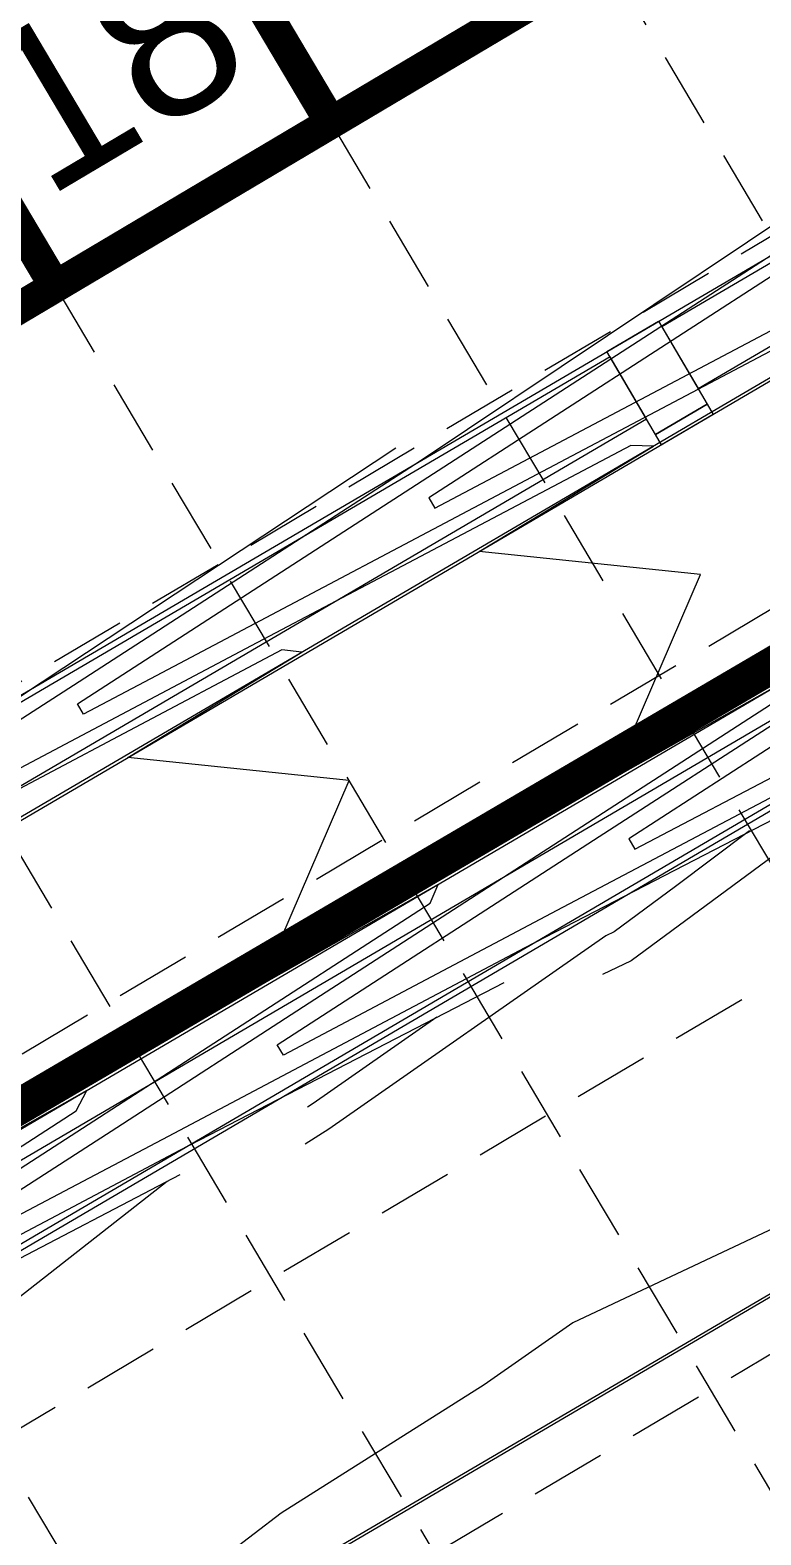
# Model space of a CAD drawing. Header units: inches. Extents: x 2527773 to 2531821, y 6906669 to 6910268.
# Drawn here: x 2528628.7 to 2528750.7, y 6908752.2 to 6909003.5 of the extents above; entities that cross this region are included whole.
import ezdxf
from ezdxf.enums import TextEntityAlignment as Align

# ---------------------------------------------------------------- set-up
doc = ezdxf.new("R2010")
doc.units = ezdxf.units.IN
doc.header["$MEASUREMENT"] = 0
doc.linetypes.add('DASHED', pattern=[0.2286, 0.1524, -0.0762])
doc.linetypes.add('HIDDEN', pattern=[0.009525, 0.00635, -0.003175])
for name, color, linetype in [('BASE', 7, 'Continuous'), ('GRID', 254, 'HIDDEN'), ('LIMITS OF DISTURBANCE', 1, 'HIDDEN')]:
    doc.layers.add(name, color=color, linetype=linetype)
for name, color, linetype, lineweight in [('CE-GRADE-25128 - CE-GRAD-CONT-MINR-LINE', 40, 'Continuous', 53), ('CE-SITE-25128 - a-paving', 251, 'Continuous', 0), ('CE-xutil-25128 - 34-St_ Structs', 253, 'Continuous', 13), ('CE-xutil-25128 - 57-Hatch2', 253, 'Continuous', 13), ('Level 13', 7, 'Continuous', 0)]:
    doc.layers.add(name, color=color, linetype=linetype, lineweight=lineweight)
doc.styles.get("Standard").update_dxf_attribs({"font": 'ARIAL.TTF'})

msp = doc.modelspace()

# ---------------------------------------------------------------- hatches: boundary and pattern name
at = {"layer": 'CE-xutil-25128 - 34-St_ Structs', "linetype": 'Continuous'}
h = msp.add_hatch(dxfattribs=at)
h.set_pattern_fill('GRAVEL', color=256, style=0)
h.set_pattern_definition([(129.96, (2526303, 6909592), (150361.5, -182959.5), [1683.7, -334309.2]), (80.494, (2525221.5, 6910882.5), (-7020.9, -26916.6), [1541.3, -305670.6]), (28.105, (2525476, 6912402.7), (-328138.95, -173140.3), [1582, -408417.7]), (-20.42, (2526871.4, 6913148), (231435.2, -89115), [1564.3, -273661]), (-64.46, (2528337.4, 6912602), (19474.3, -33827.5), [1237, -253531.7]), (250.27, (2528870.7, 6911486), (-7020.9, -26916.6), [1533, -305679]), (213.56, (2528353.1, 6910043), (-308664.7, -206967.8), [985.1, -409629.8]), (175.85, (2527532.2, 6909498.4), (-139496.4, 7638), [1232.5, -305060]), (96.87, (2525657.5, 6915530), (5432.5, -87660.8), [1948.6, -147530.3]), (70.267, (2525424.3, 6917464.6), (-7020.87, -26916.6), [1667.5, -305544.4]), (30.83, (2525987, 6919034), (-7020, -26917), [1086, -37947]), (-14.62, (2526920, 6919590), (19474, -33828), [1332, -26050]), (-52.933, (2528208, 6919254.5), (84917.87, -108393.53), [1952, -312127.5]), (-78.41, (2529385, 6917697), (19474, -33828), [2072, -59936]), (-99.506, (2529800.6, 6915667.5), (-7020.9, -26916.6), [1741.5, -305470.3]), (216.02, (2529513, 6913950), (-141084.8, -106939.4), [1278.3, -214593]), (170.66, (2528479, 6913198), (-271972, 42192.6), [1394, -301085.5]), (131.27, (2527104, 6913424), (45969, -40738.5), [1499, -97712.4]), (114.228, (2526114.7, 6914551.2), (90350.4, -196054.3), [1166.4, -391719.5]), (129.963, (2517734, 6915791), (150361.5, -182959.53), [1683.1, -334309.8]), (80.494, (2516653, 6917081), (-7020.87, -26916.6), [1541, -305671]), (28.105, (2516907.4, 6918600.8), (-328138.95, -173140.29), [1582, -408417.6]), (-19.896, (2518303, 6919346), (257930.3, -96025.84), [1564.4, -300915]), (-65.258, (2519774, 6918813.7), (70876.1, -162226.8), [1246.6, -214624.8]), (250.267, (2520295.7, 6917681.5), (-7020.87, -26916.6), [1527.8, -305684]), (213.557, (2519779.8, 6916243.4), (-308664.7, -206967.82), [982.3, -409632.6]), (175.846, (2518961.3, 6915700.4), (-139496.44, 7638), [1229.8, -305062.9]), (129.963, (2514591, 6937383.5), (150361.48, -182959.53), [1682.7, -334310.2]), (80.494, (2513510.3, 6938673.2), (-7020.87, -26916.61), [1541.2, -305670.7]), (28.105, (2513764.8, 6940193.2), (-328138.95, -173140.29), [1581.3, -408418.3]), (-19.896, (2515159.6, 6940938.1), (257930.3, -96025.84), [1564, -300915.5]), (-65.258, (2516630.2, 6940406), (70876.14, -162226.76), [1247.3, -214624]), (250.267, (2517152.3, 6939273.1), (-7020.87, -26916.61), [1526.9, -305685]), (213.557, (2516636.7, 6937836), (-308664.7, -206967.82), [982.1, -409632.8]), (175.846, (2515818.3, 6937293), (-139496.44, 7638), [1229.7, -305063]), (129.963, (2527835, 6935685.7), (150361.48, -182959.53), [1009.8, -334983.1]), (80.494, (2527186.5, 6936459.7), (-7020.87, -26916.61), [925, -306287]), (28.105, (2527339.2, 6937371.9), (-328138.95, -173140.29), [949.7, -409049.9]), (-20.42, (2528177, 6937819.3), (231435.18, -89114.92), [937.8, -274287.5]), (-64.464, (2529055.8, 6937492), (19474.25, -33827.54), [742, -254026.6]), (250.267, (2529375.7, 6936822.5), (-7020.87, -26916.61), [919.6, -306292.3]), (213.557, (2529065.2, 6935956.9), (-308664.7, -206967.82), [591.4, -410023.5]), (175.846, (2528572.4, 6935630), (-139496.44, 7638), [738.7, -305554]), (129.963, (2529389.7, 6919403.6), (150361.5, -182959.53), [1683.1, -334309.8]), (80.494, (2528308.7, 6920693.6), (-7020.87, -26916.6), [1541.6, -305670.2]), (28.105, (2528563.2, 6922214.1), (-328138.95, -173140.29), [1581.6, -408418]), (-19.896, (2529958.3, 6922959.2), (257930.3, -96025.84), [1564.8, -300914.6]), (-65.258, (2531429.8, 6922426.6), (70876.1, -162226.8), [1247, -214624.5]), (250.267, (2531951.6, 6921294.2), (-7020.87, -26916.6), [1528, -305683.9]), (213.557, (2531435.7, 6919855.9), (-308664.7, -206967.82), [982.4, -409632.5]), (175.846, (2530617, 6919313), (-139496.44, 7638), [1229.7, -305063]), (129.963, (2521769.2, 6915844.8), (150361.5, -182959.53), [1683.7, -334309.2]), (80.494, (2520687.8, 6917135.3), (-7020.87, -26916.6), [1541.3, -305670.6]), (28.105, (2520942.3, 6918655.5), (-328138.95, -173140.3), [1582, -408417.7]), (-20.42, (2522337.7, 6919400.7), (231435.2, -89114.9), [1564.3, -273661]), (-64.464, (2523803.7, 6918855), (19474.25, -33827.5), [1237, -253531.7]), (250.267, (2524337, 6917738.7), (-7020.87, -26916.6), [1533, -305679]), (213.557, (2523819.4, 6916295.8), (-308664.7, -206967.82), [985.1, -409629.8]), (175.846, (2522998.4, 6915751.2), (-139496.44, 7638), [1232.6, -305060]), (129.963, (2517417.3, 6919664.6), (150361.48, -182959.53), [1683.7, -334309.2]), (80.494, (2516336, 6920955), (-7020.87, -26916.6), [1540.6, -305671.3]), (28.105, (2516590.3, 6922474.5), (-328138.95, -173140.29), [1582.3, -408417.2]), (-19.896, (2517986, 6923220), (257930.3, -96025.84), [1564, -300915.5]), (-65.258, (2519456.6, 6922687.7), (70876.1, -162226.76), [1246.8, -214624.6]), (250.267, (2519978.5, 6921555.3), (-7020.87, -26916.6), [1528, -305684]), (213.557, (2519462.6, 6920117.1), (-308664.7, -206967.82), [982.3, -409632.5]), (175.846, (2518644, 6919574), (-139496.44, 7638), [1229.8, -305062.8]), (129.963, (2530595.3, 6924250.9), (150361.48, -182959.53), [1683.1, -334309.8]), (80.494, (2529514.2, 6925541), (-7020.87, -26916.6), [1541.6, -305670.2]), (28.105, (2529768.8, 6927061.4), (-328138.95, -173140.29), [1581.6, -408418]), (-19.896, (2531164, 6927806.5), (257930.3, -96025.84), [1564.8, -300914.6]), (-65.258, (2532635.3, 6927274), (70876.14, -162226.76), [1247, -214624.5]), (250.267, (2533157.2, 6926141.5), (-7020.87, -26916.6), [1528, -305683.9]), (213.557, (2532641.3, 6924703.2), (-308664.7, -206967.82), [982.4, -409632.5]), (175.846, (2531822.6, 6924160.2), (-139496.44, 7638), [1229.7, -305063]), (40.813, (2524466.2, 6928984.4), (-74052.83, -66928), [1948.5, -335864.3]), (14.373, (2525941, 6930258), (-60011.1, -13094.77), [1671.3, -342678.3]), (-25.084, (2527560, 6930672.8), (125454.7, -61471.23), [1098.4, -305194.3]), (-71.345, (2528555, 6930207), (19474.3, -33827.5), [1348, -98468]), (250.267, (2528986, 6928930.1), (-7020.87, -26916.6), [1956, -305256]), (226.024, (2528325.5, 6927089), (-40536.85, -46922.3), [2066.7, -221343.4]), (199.49, (2526890.5, 6925602), (-60011, -13094.8), [1748, -97464]), (165.38, (2525243, 6925020), (19474, -33828), [1197, -26185]), (112.818, (2524084.8, 6925320.7), (70876.14, -162226.76), [1412.1, -313890]), (75.38, (2523537, 6926622), (19474, -33828), [1485, -26332]), (58.929, (2523912, 6928059.4), (-47557.7, -73838.9), [1164.2, -288883]), (96.872, (2520332.7, 6922550.3), (5432.5, -87660.8), [1948, -147531]), (70.267, (2520099.6, 6924484.2), (-7020.87, -26916.6), [1668.1, -305543.8]), (30.83, (2520663, 6926054), (-7020, -26917), [1085, -37947]), (-14.62, (2521595, 6926610), (19474, -33828), [1331, -26050]), (-52.933, (2522883, 6926274.5), (84917.87, -108393.53), [1952, -312127.6]), (-78.41, (2524060, 6924717), (19474, -33827.5), [2072, -59935]), (-99.506, (2524475.8, 6922687), (-7020.87, -26916.6), [1741, -305471]), (216.02, (2524188.3, 6920970), (-141084.8, -106939.4), [1279, -214592.5]), (170.657, (2523153.9, 6920217.9), (-271972, 42192.6), [1393.6, -301085.8]), (131.27, (2521779, 6920444), (45969.4, -40738.5), [1499.6, -97712]), (114.228, (2520789.6, 6921571.2), (90350.39, -196054.3), [1166, -391720]), (7.496, (2531177, 6936326), (-86506.2, -6183.8), [1948, -145832]), (-19.896, (2533108.6, 6936580.1), (257930.3, -96025.84), [1677.4, -300802]), (-57.343, (2534685.9, 6936009.3), (19474.25, -33827.54), [1093.7, -408905.8]), (255.38, (2535276, 6935088), (-33516, -20006), [1365, -26452]), (216.534, (2534931.6, 6933767.9), (-174600.77, -126945.06), [1971.6, -390914.3]), (192.31, (2533347, 6932594), (-33516, -20006), [2074.5, -59349]), (165.38, (2531320, 6932152), (19474, -33828), [1755, -25627]), (131.272, (2529623, 6932595), (45969.4, -40738.5), [1198, -98014]), (80.494, (2528832.5, 6933495), (-7020.87, -26916.61), [1406.1, -305805.8]), (42.107, (2529065, 6934882), (-33516, -20005.7), [1503, -98312.7]), (23.695, (2530179.9, 6935889.7), (-160559.04, -73111.84), [1174.6, -312905]), (129.963, (2530566.2, 6928138.9), (150361.48, -182959.53), [1683.3, -334309.6]), (80.494, (2529485, 6929429), (-7020.87, -26916.6), [1540.9, -305671]), (28.105, (2529739.5, 6930948.8), (-328138.95, -173140.29), [1582.1, -408417.5]), (-19.896, (2531135, 6931694), (257930.3, -96025.84), [1563.8, -300915.6]), (-65.258, (2532605.5, 6931162), (70876.14, -162226.76), [1247.3, -214624]), (250.267, (2533127.5, 6930029), (-7020.87, -26916.6), [1527.5, -305684.4]), (213.557, (2532611.8, 6928591.3), (-308664.7, -206967.82), [982.6, -409632.3]), (175.846, (2531793, 6928048.2), (-139496.44, 7638), [1230, -305062.6]), (7.496, (2520947.6, 6915208.6), (-86506.2, -6183.8), [1948, -145832]), (-19.896, (2522879.1, 6915462.8), (257930.3, -96025.84), [1677.4, -300802]), (-57.343, (2524456.4, 6914892), (19474.25, -33827.54), [1093.7, -408905.8]), (255.38, (2525047, 6913970), (-33516, -20006), [1365, -26452]), (216.534, (2524702.2, 6912650.5), (-174600.8, -126945.06), [1971.6, -390914.3]), (192.31, (2523118, 6911477), (-33516, -20006), [2074, -59349]), (165.38, (2521092, 6911035), (19474, -33828), [1755, -25626]), (131.27, (2519393, 6911478), (45969.4, -40738.5), [1197, -98014.6]), (80.494, (2518603.7, 6912377.5), (-7020.87, -26916.6), [1406.3, -305805.6]), (42.11, (2518836, 6913764.5), (-33516, -20005.7), [1503, -98313]), (23.695, (2519951, 6914772.3), (-160559.04, -73111.84), [1174.6, -312905]), (129.963, (2521735.2, 6928426.5), (150361.48, -182959.53), [1683.3, -334309.6]), (80.494, (2520654, 6929716.7), (-7020.87, -26916.6), [1540.8, -305671]), (28.105, (2520908.5, 6931236.4), (-328138.95, -173140.29), [1581.6, -408418]), (-20.42, (2522303.6, 6931981.4), (231435.18, -89114.92), [1564.1, -273661.2]), (-64.464, (2523769.5, 6931435.7), (19474.25, -33827.54), [1237, -253531.8]), (250.267, (2524302.7, 6930319.6), (-7020.87, -26916.6), [1532.2, -305679.7]), (213.557, (2523785.4, 6928877.4), (-308664.7, -206967.82), [985.1, -409629.8]), (175.846, (2522964.4, 6928333), (-139496.44, 7638), [1232, -305060.7]), (129.963, (2515540.2, 6912797.5), (150361.5, -182959.53), [1682.7, -334310.2]), (80.494, (2514459.4, 6914087.2), (-7020.87, -26916.6), [1541.2, -305670.7]), (28.105, (2514713.9, 6915607.2), (-328138.95, -173140.29), [1581.3, -408418.3]), (-19.896, (2516108.7, 6916352.2), (257930.3, -96025.84), [1564.6, -300914.8]), (-65.258, (2517580, 6915819.7), (70876.1, -162226.8), [1246.8, -214624.7]), (250.267, (2518101.8, 6914687.4), (-7020.87, -26916.6), [1528, -305684]), (213.557, (2517586, 6913249.1), (-308664.7, -206967.82), [982.3, -409632.6]), (175.846, (2516767.3, 6912706.1), (-139496.44, 7638), [1229.7, -305063]), (129.963, (2510981.8, 6914266.2), (150361.48, -182959.53), [1683.7, -334309.2]), (80.494, (2509900.3, 6915556.8), (-7020.87, -26916.6), [1540.6, -305671.3]), (28.105, (2510154.7, 6917076.2), (-328138.95, -173140.29), [1582.4, -408417.2]), (-19.896, (2511550.5, 6917821.6), (257930.3, -96025.84), [1564, -300915.5]), (-65.258, (2513021, 6917289.4), (70876.14, -162226.76), [1246.8, -214624.6]), (250.267, (2513543, 6916157), (-7020.87, -26916.6), [1528, -305684]), (213.557, (2513027, 6914718.8), (-308664.7, -206967.82), [982.4, -409632.5]), (175.846, (2512208.4, 6914175.8), (-139496.44, 7638), [1229.8, -305062.8]), (7.496, (2516744, 6933434), (-86506.2, -6183.8), [1948, -145832.3]), (-19.896, (2518675.4, 6933688.1), (257930.3, -96025.84), [1677.7, -300801.7]), (-57.343, (2520253, 6933117.2), (19474.25, -33827.54), [1094.1, -408905.5]), (255.38, (2520843, 6932196), (-33516, -20006), [1365, -26452]), (216.534, (2520498.8, 6930875.1), (-174600.77, -126945.06), [1971.2, -390914.7]), (192.31, (2518915, 6929702), (-33516, -20006), [2075, -59348]), (165.38, (2516888, 6929260), (19474, -33828), [1755, -25627]), (131.272, (2515189.5, 6929702), (45969.4, -40738.5), [1198, -98014]), (80.494, (2514399.4, 6930602.4), (-7020.87, -26916.61), [1406.1, -305805.8]), (42.107, (2514632, 6931989), (-33516, -20005.7), [1503, -98312.7]), (23.695, (2515746.7, 6932997), (-160559.04, -73111.84), [1174.6, -312905]), (129.963, (2508753.3, 6928139.4), (150361.48, -182959.53), [1683.3, -334309.6]), (80.494, (2507672, 6929429.6), (-7020.87, -26916.61), [1540.8, -305671]), (28.105, (2507926.6, 6930949.3), (-328138.95, -173140.29), [1582.1, -408417.5]), (-19.896, (2509322.1, 6931694.6), (257930.3, -96025.84), [1563.7, -300915.7]), (-65.258, (2510792.5, 6931162.5), (70876.14, -162226.76), [1246.7, -214624.7]), (250.267, (2511314.3, 6930030.2), (-7020.87, -26916.61), [1527.8, -305684]), (213.557, (2510798.5, 6928592), (-308664.7, -206967.82), [981.8, -409633]), (175.846, (2509980.3, 6928049.3), (-139496.44, 7638), [1230.2, -305062.5]), (7.496, (2511835, 6922561.5), (-86506.2, -6183.8), [1948, -145832]), (-19.896, (2513766.6, 6922815.7), (257930.3, -96025.84), [1677.4, -300802]), (-57.343, (2515343.9, 6922244.8), (19474.25, -33827.54), [1094.3, -408905.3]), (255.38, (2515934, 6921324), (-33516, -20006), [1364, -26453]), (216.534, (2515590, 6920003.3), (-174600.77, -126945.06), [1970.8, -390915]), (192.31, (2514006, 6918830), (-33516, -20006), [2075, -59348]), (165.38, (2511980, 6918388), (19474, -33828), [1755, -25626]), (131.272, (2510281, 6918831), (45969.4, -40738.5), [1197, -98015]), (80.494, (2509491.2, 6919730.4), (-7020.87, -26916.6), [1406.2, -305805.7]), (42.107, (2509723.4, 6921117), (-33516, -20005.7), [1503, -98312.7]), (23.695, (2510838.5, 6922125), (-160559.04, -73111.84), [1174.6, -312905]), (7.496, (2519042.6, 6938765.6), (-86506.2, -6183.84), [1948, -145832.3]), (-19.896, (2520973.9, 6939019.7), (257930.3, -96025.84), [1677.7, -300801.7]), (-57.343, (2522551.4, 6938448.8), (19474.25, -33827.54), [1093.7, -408906]), (255.38, (2523142, 6937528), (-33516, -20006), [1365, -26453]), (216.534, (2522797.1, 6936207.6), (-174600.77, -126945.06), [1971.5, -390914.3]), (192.31, (2521213, 6935034), (-33516, -20005.7), [2074.4, -59349]), (165.38, (2519186, 6934592), (19474, -33828), [1755, -25627]), (131.272, (2517488, 6935034.6), (45969.4, -40738.5), [1198, -98014]), (80.494, (2516698, 6935934.8), (-7020.87, -26916.61), [1405.4, -305806.5]), (42.107, (2516930, 6937321), (-33516, -20005.7), [1503.6, -98312]), (23.695, (2518045.7, 6938329), (-160559.04, -73111.84), [1174.4, -312905]), (96.872, (2504863, 6918233), (5432.5, -87660.8), [1948, -147531]), (70.267, (2504629.7, 6920167), (-7020.87, -26916.61), [1668, -305543.8]), (33.557, (2505192.9, 6921737), (-308664.7, -206967.82), [1084.9, -409530]), (-14.62, (2506097, 6922337), (19474, -33828), [1369, -26012]), (-53.72, (2507422, 6921991), (19474.25, -33827.5), [1974, -174447.7]), (-78.414, (2508590, 6920400), (19474, -33827.5), [2072, -59936]), (-99.506, (2509006, 6918370.4), (-7020.87, -26916.6), [1741.6, -305470.3]), (216.02, (2508718.3, 6916652.7), (-141084.8, -106939.4), [1278.8, -214592.6]), (170.657, (2507684, 6915900.7), (-271972.02, 42192.62), [1393.6, -301085.8]), (131.272, (2506309, 6916127), (45969.4, -40738.5), [1500, -97711.6]), (114.228, (2505319.4, 6917254.4), (90350.39, -196054.3), [1166.3, -391719.5]), (129.963, (2512439.4, 6932475), (150361.48, -182959.53), [1683.3, -334309.6]), (80.494, (2511358.2, 6933765), (-7020.87, -26916.61), [1540.8, -305671]), (28.105, (2511612.7, 6935284.7), (-328138.95, -173140.29), [1581.6, -408418]), (-20.42, (2513007.8, 6936029.8), (231435.18, -89114.92), [1564.1, -273661.2]), (-64.464, (2514473.7, 6935484), (19474.25, -33827.54), [1237, -253531.8]), (250.267, (2515007, 6934368), (-7020.87, -26916.61), [1532.2, -305679.7]), (213.557, (2514489.6, 6932925.8), (-308664.7, -206967.82), [985.1, -409629.8]), (175.846, (2513668.6, 6932381.3), (-139496.44, 7638), [1232.6, -305060]), (96.872, (2510916.4, 6925499), (5432.5, -87660.8), [1948, -147531]), (70.267, (2510683.4, 6927433), (-7020.87, -26916.61), [1668.1, -305543.8]), (30.83, (2511247, 6929003), (-7021, -26917), [1085, -37947]), (-14.62, (2512179, 6929560), (19474, -33828), [1331, -26050]), (-52.933, (2513466.8, 6929223.4), (84917.87, -108393.53), [1952, -312127.6]), (-78.414, (2514643, 6927666), (19474, -33827.5), [2072, -59935]), (-99.506, (2515059.6, 6925635.9), (-7020.87, -26916.6), [1741, -305471]), (216.02, (2514772, 6923919), (-141084.8, -106939.4), [1279, -214592.5]), (170.657, (2513737.6, 6923166.7), (-271972.02, 42192.62), [1393.6, -301085.8]), (131.272, (2512362.5, 6923393), (45969.4, -40738.5), [1499.6, -97712]), (114.228, (2511373.4, 6924520), (90350.39, -196054.3), [1166.5, -391719.4]), (129.963, (2506139.7, 6923827.3), (150361.48, -182959.53), [1683.7, -334309.2]), (80.494, (2505058.2, 6925117.8), (-7020.87, -26916.61), [1540.6, -305671.3]), (28.105, (2505312.7, 6926637.3), (-328138.95, -173140.29), [1582.3, -408417.2]), (-19.896, (2506708.4, 6927382.7), (257930.3, -96025.84), [1564, -300915.5]), (-65.258, (2508179, 6926850.5), (70876.14, -162226.76), [1246.8, -214624.6]), (250.267, (2508700.8, 6925718), (-7020.87, -26916.61), [1528, -305684]), (213.557, (2508185, 6924279.9), (-308664.7, -206967.82), [982.3, -409632.5]), (175.846, (2507366.3, 6923736.9), (-139496.44, 7638), [1229.8, -305062.8]), (129.963, (2508220.3, 6932634.1), (150361.48, -182959.53), [1683.3, -334309.6]), (80.494, (2507139, 6933924.3), (-7020.87, -26916.61), [1540.8, -305671]), (28.105, (2507393.6, 6935444), (-328138.95, -173140.29), [1581.6, -408418]), (-20.42, (2508788.7, 6936189), (231435.18, -89114.92), [1564.1, -273661.2]), (-64.464, (2510254.6, 6935643.3), (19474.25, -33827.54), [1237, -253531.8]), (250.267, (2510787.8, 6934527.3), (-7020.87, -26916.61), [1532.2, -305679.7]), (213.557, (2510270.4, 6933085), (-308664.7, -206967.82), [985.6, -409629.2]), (175.846, (2509449, 6932540.2), (-139496.44, 7638), [1232.2, -305060.4]), (129.963, (2503203.4, 6916073.4), (150361.48, -182959.53), [1010.4, -334982.6]), (80.494, (2502554.5, 6916847.8), (-7020.87, -26916.61), [924.5, -306287.3]), (28.105, (2502707.2, 6917759.6), (-328138.95, -173140.29), [949, -409050.6]), (-19.896, (2503544.3, 6918206.7), (257930.3, -96025.84), [938.7, -301540.7]), (-65.258, (2504427, 6917887.2), (70876.14, -162226.76), [748.3, -215123.2]), (250.267, (2504740.2, 6917207.7), (-7020.87, -26916.61), [916.7, -306295.2]), (213.557, (2504430.6, 6916344.8), (-308664.7, -206967.82), [589.5, -410025.4]), (175.846, (2503939.4, 6916019), (-139496.44, 7638), [737.9, -305554.8]), (129.963, (2508759, 6922142), (150361.48, -182959.53), [1009.8, -334983.1]), (80.494, (2508110.5, 6922915.8), (-7020.87, -26916.61), [925, -306287]), (28.105, (2508263.3, 6923828), (-328138.95, -173140.29), [949.7, -409049.9]), (-20.42, (2509101, 6924275.4), (231435.18, -89114.92), [937.8, -274287.5]), (-64.464, (2509980, 6923948.2), (19474.25, -33827.54), [742, -254026.6]), (250.267, (2510299.8, 6923278.6), (-7020.87, -26916.6), [919.6, -306292.3]), (213.557, (2509989.3, 6922413), (-308664.7, -206967.82), [591.4, -410023.5]), (175.846, (2509496.5, 6922086), (-139496.44, 7638), [738.7, -305554]), (129.963, (2514602, 6916649.4), (150361.48, -182959.53), [1009.8, -334983.1]), (80.494, (2513953.4, 6917423.3), (-7020.87, -26916.6), [925, -306287]), (28.105, (2514106.2, 6918335.5), (-328138.95, -173140.29), [949.7, -409049.9]), (-20.42, (2514943.9, 6918783), (231435.18, -89114.9), [937.8, -274287.5]), (-64.464, (2515822.8, 6918455.7), (19474.25, -33827.54), [742, -254026.6]), (250.267, (2516142.7, 6917786), (-7020.87, -26916.6), [919.6, -306292.3]), (213.557, (2515832.2, 6916920.5), (-308664.7, -206967.82), [591.4, -410023.5]), (175.846, (2515339.4, 6916593.6), (-139496.44, 7638), [738.7, -305554]), (129.963, (2525902.3, 6920695.6), (150361.5, -182959.53), [1683.3, -334309.6]), (80.494, (2524821, 6921985.8), (-7020.87, -26916.6), [1540.8, -305671]), (28.105, (2525075.6, 6923505.5), (-328138.95, -173140.29), [1581.6, -408418]), (-20.42, (2526470.7, 6924250.5), (231435.2, -89114.9), [1564.1, -273661.2]), (-64.464, (2527936.5, 6923704.8), (19474.25, -33827.54), [1237, -253531.8]), (250.267, (2528469.7, 6922588.7), (-7020.87, -26916.6), [1532.2, -305679.7]), (213.557, (2527952.4, 6921146.5), (-308664.7, -206967.82), [985.1, -409629.8]), (175.846, (2527131.5, 6920602), (-139496.44, 7638), [1232.6, -305060]), (129.963, (2527731.9, 6923895.8), (150361.48, -182959.53), [1010.4, -334982.6]), (80.494, (2527083, 6924670.2), (-7020.87, -26916.6), [924.5, -306287.3]), (28.105, (2527235.6, 6925582), (-328138.95, -173140.29), [949, -409050.6]), (-19.896, (2528072.7, 6926029.2), (257930.3, -96025.84), [938.7, -301540.7]), (-65.258, (2528955.4, 6925709.7), (70876.1, -162226.76), [748.3, -215123]), (250.267, (2529268.6, 6925030), (-7020.87, -26916.6), [916.7, -306295.2]), (213.557, (2528959, 6924167.2), (-308664.7, -206967.82), [589.5, -410025.4]), (175.846, (2528467.8, 6923841.4), (-139496.44, 7638), [737.9, -305554.8]), (96.872, (2523104, 6933648), (5432.5, -87660.8), [1948, -147531]), (70.267, (2522871, 6935582), (-7020.87, -26916.61), [1668, -305543.8]), (33.557, (2523434.1, 6937152.1), (-308664.7, -206967.82), [1084.9, -409530]), (-14.62, (2524338, 6937752), (19474, -33828), [1369, -26012]), (-53.72, (2525663, 6937406), (19474.25, -33827.54), [1974, -174447.7]), (-78.414, (2526831, 6935815), (19474, -33827.5), [2072, -59936]), (-99.506, (2527247.2, 6933785.5), (-7020.87, -26916.61), [1741.6, -305470.3]), (216.02, (2526959.6, 6932068), (-141084.8, -106939.37), [1278.8, -214592.6]), (170.657, (2525925.2, 6931315.8), (-271972.02, 42192.62), [1393.6, -301085.8]), (131.272, (2524550, 6931542), (45969.4, -40738.5), [1500, -97711.6]), (114.228, (2523560.6, 6932669.5), (90350.39, -196054.3), [1166.3, -391719.5]), (40.813, (2516146.5, 6927516.7), (-74052.83, -66928), [1948.5, -335864.3]), (14.373, (2517621.2, 6928790.2), (-60011.1, -13094.77), [1671.3, -342678.3]), (-25.084, (2519240.3, 6929205.1), (125454.7, -61471.23), [1098.4, -305194.3]), (-71.345, (2520235, 6928739.5), (19474.3, -33827.5), [1348, -98468]), (250.267, (2520666.1, 6927462.5), (-7020.87, -26916.6), [1956, -305256]), (226.024, (2520005.7, 6925621.4), (-40536.85, -46922.3), [2066.7, -221343.4]), (199.49, (2518571, 6924134), (-60011, -13094.8), [1748, -97464]), (165.38, (2516923, 6923550), (19474, -33828), [1197, -26185]), (112.818, (2515765, 6923853), (70876.14, -162226.76), [1412.1, -313890]), (75.38, (2515217, 6925155), (19474, -33828), [1485, -26332]), (58.929, (2515592.2, 6926591.8), (-47557.7, -73838.92), [1164.2, -288883])])
h.paths.add_polyline_path([(2528724.96, 6908949.8), (2528733.58, 6908954.86), (2528741.72, 6908940.99), (2528733.09, 6908935.94)])

# ---------------------------------------------------------------- linework, layer by layer
at = {"color": 35, "lineweight": 0}
for p, q in [((2528696.26, 6908923.62), (2528846.76, 6909003.15)), ((2528778.74, 6908979.37), (2528695.24, 6908925.34)), ((2528693.94, 6908931.64), (2528761.3, 6908976.68)), ((2528684.84, 6908922.18), (2528758.65, 6908969.94)), ((2528788.08, 6908968.75), (2528718.13, 6908931.79)), ((2528871.54, 6908960.88), (2528728.62, 6908868.4)), ((2528729.63, 6908866.68), (2528882.38, 6908946.8)), ((2528600.78, 6908874.92), (2528689.75, 6908933.67)), ((2528728.95, 6908934.11), (2528685.85, 6908911.33)), ((2528703.66, 6908916.36), (2528732.75, 6908934)), ((2528732.75, 6908934), (2528728.95, 6908934.11)), ((2528635.91, 6908894.09), (2528693.94, 6908931.64)), ((2528718.13, 6908931.79), (2528649.69, 6908895.62)), ((2528695.24, 6908925.34), (2528696.26, 6908923.62)), ((2528636.56, 6908890.94), (2528684.84, 6908922.18)), ((2528740.61, 6908912.52), (2528703.66, 6908916.36)), ((2528685.85, 6908911.33), (2528665.6, 6908900.63)), ((2528725.91, 6908878.41), (2528740.61, 6908912.52)), ((2528722.76, 6908868.18), (2528783.86, 6908907.72)), ((2528665.6, 6908900.63), (2528613.45, 6908873.08)), ((2528670.71, 6908899.94), (2528643.36, 6908885.49)), ((2528644.98, 6908881.96), (2528674.06, 6908899.59)), ((2528674.06, 6908899.59), (2528670.71, 6908899.94)), ((2528649.69, 6908895.62), (2528637.57, 6908889.21)), ((2528577.87, 6908856.53), (2528635.91, 6908894.09)), ((2528755.51, 6908895.18), (2528725.91, 6908878.41)), ((2528637.57, 6908889.21), (2528636.56, 6908890.94)), ((2528675.24, 6908841), (2528754.17, 6908892.08)), ((2528643.36, 6908885.49), (2528622.4, 6908874.41)), ((2528681.92, 6908878.12), (2528644.98, 6908881.96)), ((2528765.29, 6908882.13), (2528716.63, 6908856.42)), ((2528667.23, 6908844), (2528681.92, 6908878.12)), ((2528762.98, 6908876.95), (2528711.27, 6908850.2)), ((2528764.56, 6908874.3), (2528729.04, 6908848.02)), ((2528669.94, 6908834), (2528722.76, 6908868.18)), ((2528728.62, 6908868.4), (2528729.63, 6908866.68)), ((2528748.78, 6908869.72), (2528736.42, 6908860.46)), ((2528696.82, 6908860.77), (2528667.23, 6908844)), ((2528695.49, 6908857.67), (2528696.82, 6908860.77)), ((2528736.42, 6908860.46), (2528726.17, 6908852.88)), ((2528613.44, 6908804.58), (2528695.49, 6908857.67)), ((2528716.63, 6908856.42), (2528670.95, 6908832.27)), ((2528726.17, 6908852.88), (2528724.78, 6908852.23)), ((2528724.78, 6908852.23), (2528678.52, 6908819.93)), ((2528711.27, 6908850.2), (2528686.96, 6908837.35)), ((2528729.04, 6908848.02), (2528724.23, 6908845.76)), ((2528707.78, 6908844.33), (2528653.63, 6908816.34)), ((2528643.12, 6908820.22), (2528675.24, 6908841)), ((2528696.56, 6908838.61), (2528675.92, 6908824.2)), ((2528686.96, 6908837.35), (2528651.69, 6908818.7)), ((2528670.95, 6908832.27), (2528669.94, 6908834)), ((2528638.14, 6908826.37), (2528608.54, 6908809.6)), ((2528636.36, 6908822.98), (2528638.14, 6908826.37)), ((2528599.26, 6908798.97), (2528636.36, 6908822.98)), ((2528675.92, 6908824.2), (2528674.97, 6908823.6)), ((2528611.25, 6908799.6), (2528643.12, 6908820.22)), ((2528678.52, 6908819.93), (2528674.58, 6908817.44)), ((2528651.69, 6908818.7), (2528612.27, 6908797.87)), ((2528653.63, 6908816.34), (2528631.13, 6908804.45)), ((2528653.69, 6908812.27), (2528555, 6908760.83)), ((2528651.55, 6908811.18), (2528599.61, 6908770.64)), ((2528631.13, 6908804.45), (2528559.03, 6908766.35))]:
    msp.add_line(p, q, dxfattribs=at)
at = {"layer": 'BASE', "const_width": 5.36}
msp.add_lwpolyline([(2528889.08, 6906746.04), (2531744.04, 6908441.33), (2530704.89, 6910191.06), (2527850.59, 6908496.12)], close=True, dxfattribs=at)
for points in [[(2528678.93, 6908987.92), (2528651.59, 6909033.97)], [(2528632.89, 6908960.58), (2528605.55, 6909006.62)]]:
    msp.add_lwpolyline(points, dxfattribs=at)
at = {"layer": 'CE-GRADE-25128 - CE-GRAD-CONT-MINR-LINE', "color": 35, "linetype": 'Continuous', "lineweight": 0, "flags": 128}
msp.add_lwpolyline([(2529133.48, 6909048.29), (2529092.28, 6909019.24), (2529085.81, 6909014.99), (2529049.71, 6908994.89), (2529035.81, 6908986.06), (2529008.36, 6908965.94), (2528995.92, 6908957.61), (2528956.79, 6908933.8), (2528930.11, 6908918.32), (2528910.72, 6908904.53), (2528855.31, 6908869.93), (2528833.89, 6908855.07), (2528780.18, 6908823.04), (2528754.86, 6908804.31), (2528719.31, 6908787.58), (2528704.46, 6908777.22), (2528670.6, 6908755.77), (2528630.03, 6908724.75), (2528625.36, 6908718.75), (2528701.88, 6908586.8), (2528710.59, 6908582.02)], dxfattribs=at)
at = {"layer": 'CE-SITE-25128 - a-paving', "lineweight": 0, "ltscale": 0.273403}
for p, q in [((2528248.91, 6908650.35), (2530297.74, 6909851.47)), ((2528249.16, 6908649.92), (2530297.99, 6909851.04)), ((2530321.07, 6909813.5), (2528271.64, 6908612.09)), ((2530321.32, 6909813.07), (2528271.9, 6908611.66)), ((2529163.95, 6909033.78), (2528629.28, 6908720.33)), ((2529164.21, 6909033.34), (2528629.53, 6908719.9))]:
    msp.add_line(p, q, dxfattribs=at)
at = {"layer": 'CE-xutil-25128 - 34-St_ Structs', "linetype": 'Continuous', "lineweight": 0, "flags": 128}
for points in [[(2528724.96, 6908949.8), (2528733.58, 6908954.86), (2528741.72, 6908940.99), (2528733.09, 6908935.94)], [(2528733.09, 6908935.94), (2528741.72, 6908940.99), (2528742.73, 6908939.27), (2528734.1, 6908934.21)]]:
    msp.add_lwpolyline(points, close=True, dxfattribs=at)
at = {"layer": 'CE-xutil-25128 - 57-Hatch2', "linetype": 'Continuous', "lineweight": 0, "flags": 128}
for points in [[(2528990.38, 6909090.25), (2528984.31, 6909100.6), (2528734.13, 6908953.93), (2528740.2, 6908943.58)], [(2528731.57, 6908938.52), (2528725.5, 6908948.88), (2528475.32, 6908802.21), (2528481.39, 6908791.86)], [(2528764.95, 6908881.59), (2528758.88, 6908891.94), (2528508.7, 6908745.27), (2528514.77, 6908734.92)]]:
    msp.add_lwpolyline(points, close=True, dxfattribs=at)
at = {"layer": 'GRID', "color": 252, "linetype": 'HIDDEN', "lineweight": 0, "ltscale": 2000}
for p, q in [((2527879.28, 6908450.57), (2530733.97, 6910145.81)), ((2527906.62, 6908404.53), (2530761.31, 6910099.76)), ((2527933.97, 6908358.48), (2530788.65, 6910053.72)), ((2527959.52, 6908311.58), (2530814.21, 6910006.82)), ((2528724.98, 6909015.27), (2529682.09, 6907403.55)), ((2528678.93, 6908987.92), (2529636.04, 6907376.2)), ((2528632.89, 6908960.58), (2529590, 6907348.86)), ((2528586.85, 6908933.24), (2529543.96, 6907321.52)), ((2528540.8, 6908905.9), (2529497.91, 6907294.18))]:
    msp.add_line(p, q, dxfattribs=at)
at = {"layer": 'Level 13', "color": 7, "linetype": 'Continuous', "lineweight": 0}
for p, q in [((2530282.08, 6909862.57), (2528239.97, 6908665.39)), ((2530323.15, 6909793.92), (2528345.54, 6908634.55))]:
    msp.add_line(p, q, dxfattribs=at)
at = {"layer": 'LIMITS OF DISTURBANCE', "linetype": 'DASHED', "lineweight": 0, "ltscale": 200, "const_width": 6}
msp.add_lwpolyline([(2528332.36, 6908651.37), (2528888.03, 6907674.77), (2529627.31, 6908111.38), (2529767.82, 6907853.31), (2529803.13, 6907790.91), (2529843.97, 6907738.74), (2529892.79, 6907769.68), (2529843.96, 6907815.74), (2529662.39, 6908147.63), (2529567.23, 6908242.62), (2530796.16, 6908963.31), (2530836.37, 6908955.22), (2530841.61, 6908987.33), (2530829.91, 6909020.6), (2530361.77, 6909809.42, 0.353669), (2530319.01, 6909816.02), (2528338.87, 6908654.84)], format="xyb", close=True, dxfattribs=at)

# ---------------------------------------------------------------- texts
at = {"layer": 'BASE'}
msp.add_text('18', height=26.775, rotation=30.7037, dxfattribs=at).set_placement((2528642.24, 6908997.27), align=Align.MIDDLE_CENTER)

doc.saveas('drawing.dxf')
